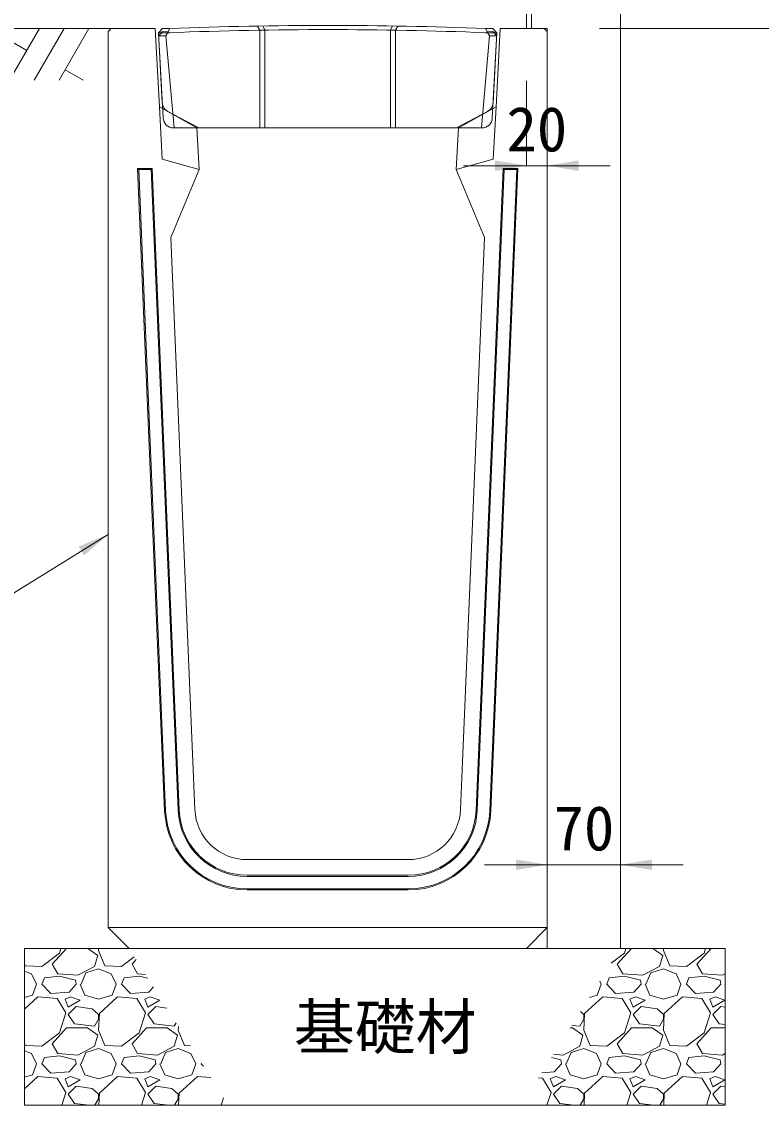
# Model space of a CAD drawing. Units: millimetres at full size. Extents: x 187207 to 255567, y 882048 to 905686.
# Drawn here: x 206067 to 206774, y 886340 to 887377 of the extents above; entities that cross this region are included whole.
import ezdxf
from ezdxf.enums import TextEntityAlignment as Align

# ---------------------------------------------------------------- set-up
doc = ezdxf.new("R2010")
doc.units = ezdxf.units.MM
doc.header["$LTSCALE"] = 20
doc.linetypes.add('DASHED', pattern=[7.5, 6, -1.5])
for name, color, linetype, lineweight in [('0_2', 7, 'Continuous', 20), ('パネックス', 2, 'Continuous', 13), ('基礎材', 7, 'Continuous', 15), ('寸法線', 7, 'Continuous', 13), ('引出線', 4, 'Continuous', 13), ('箱型U字側溝', 2, 'Continuous', 9), ('ﾊｯﾁﾝｸﾞ', 7, 'Continuous', 5)]:
    doc.layers.add(name, color=color, linetype=linetype, lineweight=lineweight)
doc.styles.add('ＭＳ ゴシック', font='')
doc.styles.get('ＭＳ ゴシック').set_extended_font_data('MS Gothic')

# ---------------------------------------------------------------- blocks, each defined once
blk = doc.blocks.new('filled_arrow')
at = {"color": 0, "linetype": 'Continuous', "lineweight": -2}
blk.add_solid([(7.5, 1.25), (0, 0), (7.5, -1.25)], dxfattribs=at)

msp = doc.modelspace()

# ---------------------------------------------------------------- linework, layer by layer
at = {"layer": '0_2'}
msp.add_line((206152.37, 887370.37), (205752.37, 887370.37), dxfattribs=at)
at = {"layer": 'パネックス'}
for p, q in [((206549.37, 887370.37), (206549.37, 888065.37)), ((206639.37, 888070.37), (206639.37, 886490.37)), ((206569.37, 887370.37), (206549.37, 887370.37)), ((206569.37, 886490.37), (206569.37, 887370.37)), ((206639.37, 886490.37), (206569.37, 886490.37))]:
    msp.add_line(p, q, dxfattribs=at)
at = {"layer": 'パネックス', "lineweight": 5}
msp.add_line((206554.37, 888070.37), (206554.37, 887370.37), dxfattribs=at)
at = {"layer": '基礎材'}
for p, q in [((206069.37, 886490.37), (206069.37, 886340.37)), ((206069.37, 886490.37), (206739.37, 886490.37)), ((206739.37, 886490.37), (206739.37, 886340.37)), ((206069.37, 886340.37), (206739.37, 886340.37))]:
    msp.add_line(p, q, dxfattribs=at)
at = {"layer": '寸法線'}
for p, q in [((206102.37, 887370.37), (205984.37, 887370.37)), ((206619.37, 887370.37), (206934.7, 887370.37)), ((206549.37, 887320.37), (206549.37, 887239.07)), ((206569.37, 887320.37), (206569.37, 887239.07)), ((206629.37, 887239.07), (206489.37, 887239.07)), ((206509.37, 886570.48), (206699.37, 886570.48)), ((206569.37, 886515.37), (206569.37, 886570.48)), ((206639.37, 886515.37), (206639.37, 886570.48))]:
    msp.add_line(p, q, dxfattribs=at)
at = {"layer": '引出線'}
msp.add_lwpolyline([(206149.37, 886886.37), (206029.16, 886812.09), (205689.16, 886812.09)], dxfattribs=at)
at = {"layer": '箱型U字側溝'}
for p, q in [((206197.58, 887366.23), (206208.44, 887366.23)), ((206510.28, 887366.23), (206521.15, 887366.23)), ((206178.62, 887235.37), (206177.57, 887236.37)), ((206190.63, 887235.37), (206191.59, 887236.37)), ((206191.59, 887236.37), (206217.37, 886622.64)), ((206528.12, 887235.37), (206502.37, 886622.6)), ((206528.12, 887235.37), (206527.16, 887236.37)), ((206540.13, 887235.37), (206541.17, 887236.37)), ((206282.32, 886560.37), (206436.43, 886560.37)), ((206436.43, 886559.37), (206282.32, 886559.37)), ((206282.32, 886547.37), (206436.43, 886547.37)), ((206436.43, 886546.37), (206282.32, 886546.37)), ((206149.37, 886510.37), (206569.37, 886510.37))]:
    msp.add_line(p, q, dxfattribs=at)
at = {"layer": '箱型U字側溝', "lineweight": 18}
msp.add_line((206211.91, 887275.23), (206506.81, 887275.23), dxfattribs=at)
at = {"layer": '箱型U字側溝', "lineweight": 13}
msp.add_line((206436.43, 886575.37), (206282.32, 886575.37), dxfattribs=at)
msp.add_lwpolyline([(206232.36, 886623.27), (206209.37, 887170.37), (206236.37, 887235.37), (206234.37, 887275.37), (206198.37, 887295.37), (206194.37, 887370.37), (206152.37, 887370.37), (206149.37, 887367.37), (206149.37, 886510.37), (206169.37, 886490.37), (206549.37, 886490.37), (206569.37, 886510.37), (206569.37, 887367.37), (206566.37, 887370.37), (206524.37, 887370.37), (206520.37, 887295.37), (206484.37, 887275.37), (206482.37, 887235.37), (206509.37, 887170.37), (206486.39, 886623.27)], dxfattribs=at)
at = {"layer": '箱型U字側溝', "lineweight": 18}
for points in [[(206201.15, 887299.19), (206197.58, 887366.23), (206201.36, 887370.23)], [(206208.36, 887370.23), (206201.36, 887370.23), (206197.58, 887366.23), (206201.92, 887284.69)], [(206516.8, 887284.69), (206521.15, 887366.23), (206517.36, 887370.23), (206510.36, 887370.23)], [(206517.36, 887370.23), (206521.15, 887366.23), (206517.57, 887299.19)], [(206512.24, 887290.87), (206482.46, 887275.23), (206236.27, 887275.23), (206206.49, 887290.87)]]:
    msp.add_lwpolyline(points, dxfattribs=at)
at = {"layer": '箱型U字側溝', "color": 5, "linetype": 'DASHED'}
for points in [[(206212.43, 887275.23), (206204.58, 887363.23), (206208.36, 887370.23)], [(206506.3, 887275.23), (206514.15, 887363.23), (206510.36, 887370.23)]]:
    msp.add_lwpolyline(points, dxfattribs=at)
at = {"layer": '箱型U字側溝'}
for points in [[(206292.3, 887372.64), (206294.36, 887368.67), (206294.36, 887275.23)], [(206299.36, 887275.23), (206299.36, 887368.75), (206297.3, 887372.72)], [(206419.36, 887275.23), (206419.36, 887368.75), (206421.42, 887372.72)], [(206424.36, 887275.23), (206424.36, 887368.67), (206426.42, 887372.64)], [(206203.39, 886622.05), (206177.57, 887236.37), (206191.59, 887236.37)], [(206216.38, 886622.6), (206190.63, 887235.37), (206178.62, 887235.37), (206204.39, 886622.1)], [(206501.37, 886622.64), (206527.16, 887236.37), (206541.17, 887236.37), (206515.36, 886622.05)], [(206514.36, 886622.1), (206540.13, 887235.37), (206528.12, 887235.37)]]:
    msp.add_lwpolyline(points, dxfattribs=at)
at = {"layer": '箱型U字側溝', "color": 5}
for points in [[(206201.36, 887367.32), (206206.74, 887367.23), (206204.58, 887363.23), (206197.73, 887363.34)], [(206517.36, 887367.32), (206511.98, 887367.23), (206514.15, 887363.23), (206520.99, 887363.34)]]:
    msp.add_lwpolyline(points, close=True, dxfattribs=at)
at = {"layer": '箱型U字側溝', "linetype": 'DASHED', "lineweight": 13}
for points in [[(206236.37, 887235.37), (206201.04, 887245.37), (206198.37, 887295.37)], [(206482.37, 887235.37), (206517.71, 887245.37), (206520.37, 887295.37)]]:
    msp.add_lwpolyline(points, dxfattribs=at)
at = {"layer": '箱型U字側溝', "lineweight": 18}
for centre, radius, start, end in [((206359.36, 883571.56), 3801.67, 87.72365, 92.27635), ((206211.14, 887299.72), 10, 183.05288, 242.29297), ((206507.59, 887299.72), 10, 297.70703, 356.94712), ((206211.91, 887285.23), 10, 183.05288, 270), ((206506.81, 887285.23), 10, 270, 356.94712)]:
    msp.add_arc(centre, radius, start, end, dxfattribs=at)
at = {"layer": '箱型U字側溝'}
for centre, radius, start, end in [((206359.36, 883571.56), 3797.67, 87.72245, 92.27755), ((206282.32, 886625.37), 79, 182.40597, 270), ((206282.32, 886625.37), 78, 182.40597, 270), ((206282.32, 886625.37), 66, 182.40597, 270), ((206282.32, 886625.37), 65, 182.40597, 270), ((206436.43, 886625.37), 65, 270, 357.59403), ((206436.43, 886625.37), 66, 270, 357.59403), ((206436.43, 886625.37), 78, 270, 357.59403), ((206436.43, 886625.37), 79, 270, 357.59403)]:
    msp.add_arc(centre, radius, start, end, dxfattribs=at)
at = {"layer": '箱型U字側溝', "lineweight": 13}
for centre, start, end in [((206282.32, 886625.37), 182.40597, 270), ((206436.43, 886625.37), 270, 357.59403)]:
    msp.add_arc(centre, 50, start, end, dxfattribs=at)
at = {"layer": 'ﾊｯﾁﾝｸﾞ', "lineweight": 9}
for p, q in [((206035.06, 887370.37), (206071.62, 887349.26)), ((206083.81, 887370.37), (206055.16, 887320.75)), ((206107.43, 887370.37), (206078.79, 887320.75)), ((206131.06, 887370.37), (206102.41, 887320.75)), ((206108.21, 887330.8), (206125.63, 887320.75))]:
    msp.add_line(p, q, dxfattribs=at)
at = {"layer": 'ﾊｯﾁﾝｸﾞ'}
for p, q in [((206096.02, 886475.37), (206109.52, 886490.37)), ((206102.88, 886486.04), (206104.26, 886490.37)), ((206129.9, 886490.37), (206139.45, 886483.75)), ((206140.31, 886490.37), (206140.21, 886488.33)), ((206636.28, 886475.37), (206649.78, 886490.37)), ((206643.14, 886486.04), (206644.53, 886490.37)), ((206670.16, 886490.37), (206679.72, 886483.75)), ((206680.58, 886490.37), (206680.48, 886488.33)), ((206712.48, 886475.37), (206725.98, 886490.37)), ((206719.34, 886486.04), (206720.73, 886490.37)), ((206086.11, 886473.09), (206102.88, 886486.04)), ((206139.45, 886483.75), (206136.4, 886473.09)), ((206140.21, 886488.33), (206146.31, 886473.85)), ((206162.31, 886473.09), (206174.4, 886482.43)), ((206172.22, 886475.37), (206176.12, 886479.71)), ((206630.44, 886476.23), (206643.14, 886486.04)), ((206679.72, 886483.75), (206676.67, 886473.09)), ((206680.48, 886488.33), (206686.57, 886473.85)), ((206702.58, 886473.09), (206719.34, 886486.04)), ((206069.37, 886475.6), (206070.11, 886473.85)), ((206069.37, 886468.79), (206076.21, 886466.23)), ((206070.11, 886473.85), (206086.11, 886473.09)), ((206101.35, 886466.23), (206096.02, 886475.37)), ((206136.4, 886473.09), (206120.4, 886464.7)), ((206128.02, 886466.99), (206140.21, 886470.8)), ((206140.21, 886470.8), (206152.41, 886466.23)), ((206146.31, 886473.85), (206162.31, 886473.09)), ((206177.55, 886466.23), (206172.22, 886475.37)), ((206641.62, 886466.23), (206636.28, 886475.37)), ((206676.67, 886473.09), (206660.67, 886464.7)), ((206668.29, 886466.99), (206680.48, 886470.8)), ((206680.48, 886470.8), (206692.67, 886466.23)), ((206686.57, 886473.85), (206702.58, 886473.09)), ((206717.82, 886466.23), (206712.48, 886475.37)), ((206076.21, 886466.23), (206080.78, 886456.32)), ((206086.11, 886456.32), (206088.4, 886462.42)), ((206102.88, 886463.94), (206088.4, 886462.42)), ((206120.4, 886464.7), (206101.35, 886466.23)), ((206118.12, 886460.13), (206102.88, 886463.94)), ((206118.88, 886456.32), (206118.12, 886460.13)), ((206123.45, 886456.32), (206128.02, 886466.99)), ((206152.41, 886466.23), (206156.98, 886456.32)), ((206162.31, 886456.32), (206164.6, 886462.42)), ((206179.08, 886463.94), (206164.6, 886462.42)), ((206185.04, 886465.63), (206177.55, 886466.23)), ((206187.44, 886461.85), (206179.08, 886463.94)), ((206619.69, 886459.25), (206621.04, 886456.32)), ((206626.38, 886456.32), (206628.66, 886462.42)), ((206643.14, 886463.94), (206628.66, 886462.42)), ((206660.67, 886464.7), (206641.62, 886466.23)), ((206658.38, 886460.13), (206643.14, 886463.94)), ((206659.14, 886456.32), (206658.38, 886460.13)), ((206663.71, 886456.32), (206668.29, 886466.99)), ((206692.67, 886466.23), (206697.24, 886456.32)), ((206702.58, 886456.32), (206704.86, 886462.42)), ((206719.34, 886463.94), (206704.86, 886462.42)), ((206736.87, 886464.7), (206717.82, 886466.23)), ((206734.58, 886460.13), (206719.34, 886463.94)), ((206735.34, 886456.32), (206734.58, 886460.13)), ((206739.4, 886466.03), (206736.87, 886464.7)), ((206076.97, 886445.65), (206080.78, 886456.32)), ((206094.49, 886447.18), (206086.11, 886456.32)), ((206112.02, 886448.7), (206094.49, 886447.18)), ((206118.88, 886456.32), (206112.02, 886448.7)), ((206122.69, 886456.32), (206127.26, 886445.65)), ((206153.17, 886445.65), (206156.98, 886456.32)), ((206170.69, 886447.18), (206162.31, 886456.32)), ((206188.22, 886448.7), (206170.69, 886447.18)), ((206192.65, 886453.62), (206188.22, 886448.7)), ((206617.23, 886445.65), (206621.04, 886456.32)), ((206634.76, 886447.18), (206626.38, 886456.32)), ((206652.28, 886448.7), (206634.76, 886447.18)), ((206659.14, 886456.32), (206652.28, 886448.7)), ((206662.95, 886456.32), (206667.52, 886445.65)), ((206693.43, 886445.65), (206697.24, 886456.32)), ((206710.96, 886447.18), (206702.58, 886456.32)), ((206728.48, 886448.7), (206710.96, 886447.18)), ((206735.34, 886456.32), (206728.48, 886448.7)), ((206739.15, 886456.32), (206739.39, 886455.76)), ((206069.37, 886443.42), (206076.97, 886445.65)), ((206082.3, 886444.13), (206069.37, 886432.33)), ((206100.59, 886442.61), (206082.3, 886444.13)), ((206108.97, 886428.89), (206100.59, 886442.61)), ((206113.54, 886444.13), (206108.21, 886441.84)), ((206108.21, 886441.84), (206111.26, 886434.22)), ((206111.26, 886434.22), (206122.69, 886441.08)), ((206122.69, 886441.08), (206113.54, 886444.13)), ((206127.26, 886445.65), (206140.21, 886441.84)), ((206140.21, 886441.84), (206153.17, 886445.65)), ((206158.5, 886444.13), (206140.98, 886428.13)), ((206176.79, 886442.61), (206158.5, 886444.13)), ((206185.17, 886428.89), (206176.79, 886442.61)), ((206189.74, 886444.13), (206184.41, 886441.84)), ((206184.41, 886441.84), (206187.46, 886434.22)), ((206187.46, 886434.22), (206198.89, 886441.08)), ((206198.89, 886441.08), (206189.74, 886444.13)), ((206622.57, 886444.13), (206605.04, 886428.13)), ((206609.66, 886443.43), (206617.23, 886445.65)), ((206640.85, 886442.61), (206622.57, 886444.13)), ((206649.24, 886428.89), (206640.85, 886442.61)), ((206653.81, 886444.13), (206648.47, 886441.84)), ((206648.47, 886441.84), (206651.52, 886434.22)), ((206651.52, 886434.22), (206662.95, 886441.08)), ((206662.95, 886441.08), (206653.81, 886444.13)), ((206667.52, 886445.65), (206680.48, 886441.84)), ((206680.48, 886441.84), (206693.43, 886445.65)), ((206698.77, 886444.13), (206681.24, 886428.13)), ((206717.05, 886442.61), (206698.77, 886444.13)), ((206725.44, 886428.89), (206717.05, 886442.61)), ((206730.01, 886444.13), (206724.67, 886441.84)), ((206724.67, 886441.84), (206727.72, 886434.22)), ((206727.72, 886434.22), (206739.15, 886441.08)), ((206739.15, 886441.08), (206730.01, 886444.13)), ((206102.88, 886409.84), (206108.97, 886428.89)), ((206118.88, 886434.99), (206111.26, 886427.37)), ((206111.26, 886427.37), (206117.35, 886418.22)), ((206134.12, 886432.7), (206118.88, 886434.99)), ((206140.21, 886427.37), (206134.12, 886432.7)), ((206140.98, 886428.13), (206140.21, 886412.13)), ((206140.21, 886422.79), (206140.21, 886427.37)), ((206179.08, 886409.84), (206185.17, 886428.89)), ((206195.08, 886434.99), (206187.46, 886427.37)), ((206187.46, 886427.37), (206193.55, 886418.22)), ((206205.43, 886433.43), (206195.08, 886434.99)), ((206604.28, 886427.37), (206601.2, 886430.06)), ((206605.04, 886428.13), (206604.28, 886412.13)), ((206604.28, 886422.79), (206604.28, 886427.37)), ((206643.14, 886409.84), (206649.24, 886428.89)), ((206659.14, 886434.99), (206651.52, 886427.37)), ((206651.52, 886427.37), (206657.62, 886418.22)), ((206674.38, 886432.7), (206659.14, 886434.99)), ((206680.48, 886427.37), (206674.38, 886432.7)), ((206681.24, 886428.13), (206680.48, 886412.13)), ((206680.48, 886422.79), (206680.48, 886427.37)), ((206719.34, 886409.84), (206725.44, 886428.89)), ((206735.34, 886434.99), (206727.72, 886427.37)), ((206727.72, 886427.37), (206733.82, 886418.22)), ((206739.39, 886434.38), (206735.34, 886434.99)), ((206117.35, 886418.22), (206136.4, 886415.94)), ((206136.4, 886415.94), (206140.21, 886422.79)), ((206193.55, 886418.22), (206212.6, 886415.94)), ((206212.6, 886415.94), (206214.43, 886419.23)), ((206592.83, 886416.85), (206600.47, 886415.94)), ((206600.47, 886415.94), (206604.28, 886422.79)), ((206657.62, 886418.22), (206676.67, 886415.94)), ((206676.67, 886415.94), (206680.48, 886422.79)), ((206733.82, 886418.22), (206739.39, 886417.55)), ((206086.11, 886396.89), (206102.88, 886409.84)), ((206096.02, 886399.17), (206109.73, 886414.41)), ((206109.73, 886414.41), (206129.55, 886414.41)), ((206129.55, 886414.41), (206139.45, 886407.55)), ((206139.45, 886407.55), (206136.4, 886396.89)), ((206140.21, 886412.13), (206146.31, 886397.65)), ((206162.31, 886396.89), (206179.08, 886409.84)), ((206172.22, 886399.17), (206185.93, 886414.41)), ((206185.93, 886414.41), (206205.75, 886414.41)), ((206205.75, 886414.41), (206215.65, 886407.55)), ((206215.65, 886407.55), (206212.6, 886396.89)), ((206216.59, 886415.82), (206216.41, 886412.13)), ((206216.41, 886412.13), (206222.51, 886397.65)), ((206591.28, 886414.41), (206593.61, 886414.41)), ((206593.61, 886414.41), (206603.52, 886407.55)), ((206603.52, 886407.55), (206600.47, 886396.89)), ((206604.28, 886412.13), (206610.37, 886397.65)), ((206626.38, 886396.89), (206643.14, 886409.84)), ((206636.28, 886399.17), (206650, 886414.41)), ((206650, 886414.41), (206669.81, 886414.41)), ((206669.81, 886414.41), (206679.72, 886407.55)), ((206679.72, 886407.55), (206676.67, 886396.89)), ((206680.48, 886412.13), (206686.57, 886397.65)), ((206702.58, 886396.89), (206719.34, 886409.84)), ((206712.48, 886399.17), (206726.2, 886414.41)), ((206726.2, 886414.41), (206739.39, 886414.41)), ((206069.37, 886399.4), (206070.11, 886397.65)), ((206070.11, 886397.65), (206086.11, 886396.89)), ((206101.35, 886390.03), (206096.02, 886399.17)), ((206136.4, 886396.89), (206120.4, 886388.5)), ((206146.31, 886397.65), (206162.31, 886396.89)), ((206177.55, 886390.03), (206172.22, 886399.17)), ((206212.6, 886396.89), (206196.6, 886388.5)), ((206222.51, 886397.65), (206228.27, 886397.37)), ((206600.47, 886396.89), (206584.47, 886388.5)), ((206610.37, 886397.65), (206626.38, 886396.89)), ((206641.62, 886390.03), (206636.28, 886399.17)), ((206676.67, 886396.89), (206660.67, 886388.5)), ((206686.57, 886397.65), (206702.58, 886396.89)), ((206717.82, 886390.03), (206712.48, 886399.17)), ((206069.37, 886392.59), (206076.21, 886390.03)), ((206076.21, 886390.03), (206080.78, 886380.12)), ((206086.11, 886380.12), (206088.4, 886386.22)), ((206102.88, 886387.74), (206088.4, 886386.22)), ((206120.4, 886388.5), (206101.35, 886390.03)), ((206118.12, 886383.93), (206102.88, 886387.74)), ((206123.45, 886380.12), (206128.02, 886390.79)), ((206128.02, 886390.79), (206140.21, 886394.6)), ((206140.21, 886394.6), (206152.41, 886390.03)), ((206152.41, 886390.03), (206156.98, 886380.12)), ((206162.31, 886380.12), (206164.6, 886386.22)), ((206179.08, 886387.74), (206164.6, 886386.22)), ((206196.6, 886388.5), (206177.55, 886390.03)), ((206194.32, 886383.93), (206179.08, 886387.74)), ((206199.65, 886380.12), (206204.22, 886390.79)), ((206204.22, 886390.79), (206216.41, 886394.6)), ((206216.41, 886394.6), (206228.61, 886390.03)), ((206228.61, 886390.03), (206233.18, 886380.12)), ((206582.18, 886383.93), (206573.37, 886386.14)), ((206584.47, 886388.5), (206575.33, 886389.23)), ((206587.51, 886380.12), (206592.09, 886390.79)), ((206592.09, 886390.79), (206604.28, 886394.6)), ((206604.28, 886394.6), (206616.47, 886390.03)), ((206616.47, 886390.03), (206621.04, 886380.12)), ((206626.38, 886380.12), (206628.66, 886386.22)), ((206643.14, 886387.74), (206628.66, 886386.22)), ((206660.67, 886388.5), (206641.62, 886390.03)), ((206658.38, 886383.93), (206643.14, 886387.74)), ((206663.71, 886380.12), (206668.29, 886390.79)), ((206668.29, 886390.79), (206680.48, 886394.6)), ((206680.48, 886394.6), (206692.67, 886390.03)), ((206692.67, 886390.03), (206697.24, 886380.12)), ((206702.58, 886380.12), (206704.86, 886386.22)), ((206719.34, 886387.74), (206704.86, 886386.22)), ((206736.87, 886388.5), (206717.82, 886390.03)), ((206734.58, 886383.93), (206719.34, 886387.74)), ((206739.38, 886389.82), (206736.87, 886388.5)), ((206076.97, 886369.45), (206080.78, 886380.12)), ((206094.49, 886370.98), (206086.11, 886380.12)), ((206118.88, 886380.12), (206112.02, 886372.5)), ((206118.88, 886380.12), (206118.12, 886383.93)), ((206122.69, 886380.12), (206127.26, 886369.45)), ((206153.17, 886369.45), (206156.98, 886380.12)), ((206170.69, 886370.98), (206162.31, 886380.12)), ((206195.08, 886380.12), (206188.22, 886372.5)), ((206195.08, 886380.12), (206194.32, 886383.93)), ((206198.89, 886380.12), (206203.46, 886369.45)), ((206229.37, 886369.45), (206233.18, 886380.12)), ((206238.51, 886380.12), (206238.77, 886380.8)), ((206240.73, 886377.7), (206238.51, 886380.12)), ((206582.94, 886380.12), (206576.08, 886372.5)), ((206582.94, 886380.12), (206582.18, 886383.93)), ((206586.75, 886380.12), (206591.32, 886369.45)), ((206617.23, 886369.45), (206621.04, 886380.12)), ((206634.76, 886370.98), (206626.38, 886380.12)), ((206659.14, 886380.12), (206652.28, 886372.5)), ((206659.14, 886380.12), (206658.38, 886383.93)), ((206662.95, 886380.12), (206667.52, 886369.45)), ((206693.43, 886369.45), (206697.24, 886380.12)), ((206710.96, 886370.98), (206702.58, 886380.12)), ((206735.34, 886380.12), (206728.48, 886372.5)), ((206735.34, 886380.12), (206734.58, 886383.93)), ((206739.15, 886380.12), (206739.38, 886379.59)), ((206069.37, 886367.22), (206076.97, 886369.45)), ((206082.3, 886367.93), (206069.37, 886356.13)), ((206100.59, 886366.41), (206082.3, 886367.93)), ((206112.02, 886372.5), (206094.49, 886370.98)), ((206108.97, 886352.69), (206100.59, 886366.41)), ((206113.54, 886367.93), (206108.21, 886365.64)), ((206108.21, 886365.64), (206111.26, 886358.02)), ((206111.26, 886358.02), (206122.69, 886364.88)), ((206122.69, 886364.88), (206113.54, 886367.93)), ((206127.26, 886369.45), (206140.21, 886365.64)), ((206140.21, 886365.64), (206153.17, 886369.45)), ((206158.5, 886367.93), (206140.98, 886351.93)), ((206176.79, 886366.41), (206158.5, 886367.93)), ((206188.22, 886372.5), (206170.69, 886370.98)), ((206185.17, 886352.69), (206176.79, 886366.41)), ((206189.74, 886367.93), (206184.41, 886365.64)), ((206184.41, 886365.64), (206187.46, 886358.02)), ((206187.46, 886358.02), (206198.89, 886364.88)), ((206198.89, 886364.88), (206189.74, 886367.93)), ((206203.46, 886369.45), (206216.41, 886365.64)), ((206216.41, 886365.64), (206229.37, 886369.45)), ((206234.7, 886367.93), (206217.18, 886351.93)), ((206247.6, 886366.86), (206234.7, 886367.93)), ((206564.65, 886366.41), (206561.06, 886366.71)), ((206576.08, 886372.5), (206564.07, 886371.46)), ((206573.04, 886352.69), (206564.65, 886366.41)), ((206577.61, 886367.93), (206572.27, 886365.64)), ((206572.27, 886365.64), (206575.32, 886358.02)), ((206575.32, 886358.02), (206586.75, 886364.88)), ((206586.75, 886364.88), (206577.61, 886367.93)), ((206591.32, 886369.45), (206604.28, 886365.64)), ((206604.28, 886365.64), (206617.23, 886369.45)), ((206622.57, 886367.93), (206605.04, 886351.93)), ((206640.85, 886366.41), (206622.57, 886367.93)), ((206652.28, 886372.5), (206634.76, 886370.98)), ((206649.24, 886352.69), (206640.85, 886366.41)), ((206653.81, 886367.93), (206648.47, 886365.64)), ((206648.47, 886365.64), (206651.52, 886358.02)), ((206651.52, 886358.02), (206662.95, 886364.88)), ((206662.95, 886364.88), (206653.81, 886367.93)), ((206667.52, 886369.45), (206680.48, 886365.64)), ((206680.48, 886365.64), (206693.43, 886369.45)), ((206698.77, 886367.93), (206681.24, 886351.93)), ((206717.05, 886366.41), (206698.77, 886367.93)), ((206728.48, 886372.5), (206710.96, 886370.98)), ((206725.44, 886352.69), (206717.05, 886366.41)), ((206730.01, 886367.93), (206724.67, 886365.64)), ((206724.67, 886365.64), (206727.72, 886358.02)), ((206727.72, 886358.02), (206739.15, 886364.88)), ((206739.15, 886364.88), (206730.01, 886367.93)), ((206118.88, 886358.79), (206111.26, 886351.17)), ((206134.12, 886356.5), (206118.88, 886358.79)), ((206140.21, 886351.17), (206134.12, 886356.5)), ((206195.08, 886358.79), (206187.46, 886351.17)), ((206210.32, 886356.5), (206195.08, 886358.79)), ((206216.41, 886351.17), (206210.32, 886356.5)), ((206582.94, 886358.79), (206575.32, 886351.17)), ((206598.18, 886356.5), (206582.94, 886358.79)), ((206604.28, 886351.17), (206598.18, 886356.5)), ((206659.14, 886358.79), (206651.52, 886351.17)), ((206674.38, 886356.5), (206659.14, 886358.79)), ((206680.48, 886351.17), (206674.38, 886356.5)), ((206735.34, 886358.79), (206727.72, 886351.17)), ((206739.38, 886358.18), (206735.34, 886358.79)), ((206105.03, 886340.37), (206108.97, 886352.69)), ((206111.26, 886351.17), (206117.35, 886342.02)), ((206136.76, 886340.37), (206140.21, 886346.59)), ((206140.21, 886346.59), (206140.21, 886351.17)), ((206140.98, 886351.93), (206140.43, 886340.37)), ((206181.23, 886340.37), (206185.17, 886352.69)), ((206187.46, 886351.17), (206193.55, 886342.02)), ((206212.96, 886340.37), (206216.41, 886346.59)), ((206216.41, 886346.59), (206216.41, 886351.17)), ((206217.18, 886351.93), (206216.63, 886340.37)), ((206257.43, 886340.37), (206259.76, 886347.65)), ((206569.09, 886340.37), (206573.04, 886352.69)), ((206575.32, 886351.17), (206581.42, 886342.02)), ((206600.82, 886340.37), (206604.28, 886346.59)), ((206604.28, 886346.59), (206604.28, 886351.17)), ((206605.04, 886351.93), (206604.49, 886340.37)), ((206645.29, 886340.37), (206649.24, 886352.69)), ((206651.52, 886351.17), (206657.62, 886342.02)), ((206677.02, 886340.37), (206680.48, 886346.59)), ((206680.48, 886346.59), (206680.48, 886351.17)), ((206681.24, 886351.93), (206680.69, 886340.37)), ((206721.49, 886340.37), (206725.44, 886352.69)), ((206727.72, 886351.17), (206733.82, 886342.02)), ((206117.35, 886342.02), (206131.12, 886340.37)), ((206193.55, 886342.02), (206207.32, 886340.37)), ((206581.42, 886342.02), (206595.18, 886340.37)), ((206657.62, 886342.02), (206671.38, 886340.37)), ((206733.82, 886342.02), (206739.37, 886341.36))]:
    msp.add_line(p, q, dxfattribs=at)

# ---------------------------------------------------------------- block references
at = {"layer": '寸法線', "xscale": 4, "yscale": 4, "rotation": 180}
for p in [(206549.37, 887239.07), (206569.37, 886570.48)]:
    msp.add_blockref('filled_arrow', p, dxfattribs=at)
at = {"layer": '寸法線', "xscale": 4, "yscale": 4}
for p in [(206569.37, 887239.07), (206639.37, 886570.48)]:
    msp.add_blockref('filled_arrow', p, dxfattribs=at)
at = {"layer": '引出線', "xscale": 4, "yscale": 4, "rotation": 211.7}
msp.add_blockref('filled_arrow', (206149.37, 886886.37), dxfattribs=at)

# ---------------------------------------------------------------- texts
at = {"layer": '寸法線', "style": 'ＭＳ ゴシック'}
for s, p in [('20', (206559.37, 887274.07)), ('70', (206604.37, 886605.48)), ('基礎材', (206414.37, 886415.37))]:
    msp.add_text(s, height=42.72, dxfattribs=at).set_placement(p, align=Align.MIDDLE_CENTER)

doc.saveas('drawing.dxf')
